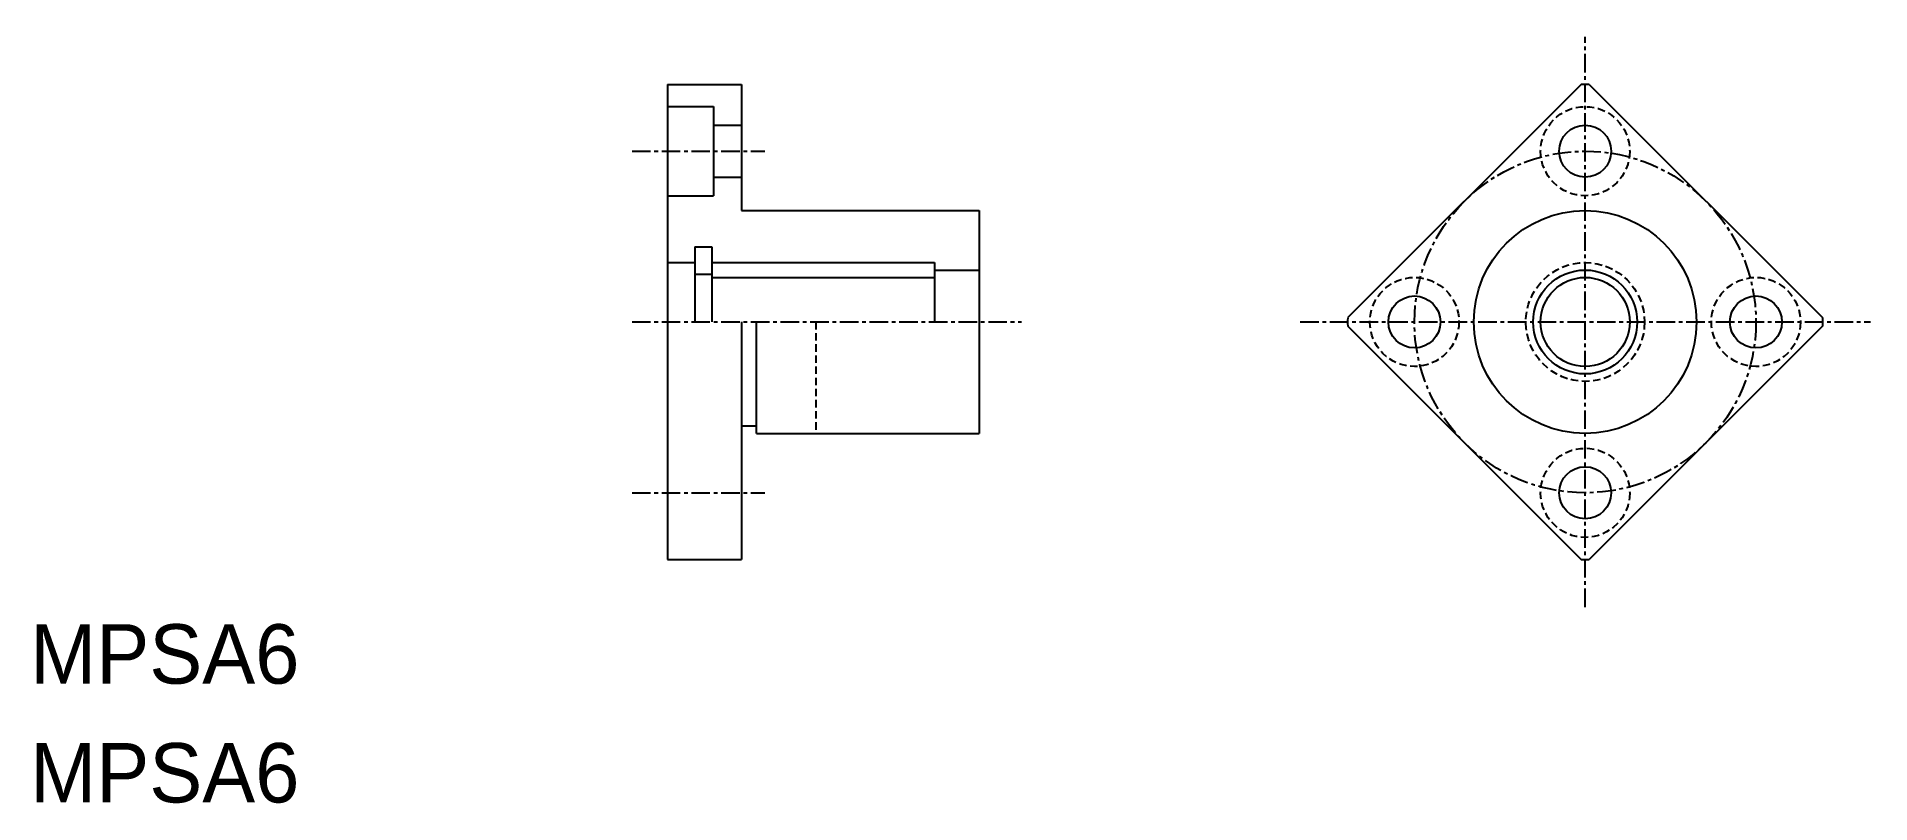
# Model space of a CAD drawing. Extents: x 10 to 134, y 10 to 62.
import ezdxf

# ---------------------------------------------------------------- set-up
doc = ezdxf.new("R2010")
doc.units = 0
doc.linetypes.add('CENTER', pattern=[2, 1.25, -0.25, 0.25, -0.25])
doc.linetypes.add('DASHED', pattern=[0.75, 0.5, -0.25])
doc.layers.get('0').update_dxf_attribs({"linetype": 'CONTINUOUS'})
doc.layers.add('CENTER', color=1, linetype='CENTER')

msp = doc.modelspace()

# ---------------------------------------------------------------- linework, layer by layer
at = {"color": 7, "linetype": 'CONTINUOUS'}
for p, q in [((52.92, 58.35), (52.92, 26.35)), ((52.92, 58.35), (57.92, 58.35)), ((57.92, 58.35), (57.92, 49.85)), ((114.48, 58.35), (98.74, 42.62)), ((115.01, 58.35), (130.74, 42.62)), ((52.92, 56.85), (56.02, 56.85)), ((56.02, 56.85), (56.02, 50.85)), ((56.02, 55.6), (57.92, 55.6)), ((56.02, 52.1), (57.92, 52.1)), ((52.92, 50.85), (56.02, 50.85)), ((57.92, 49.85), (73.92, 49.85)), ((73.92, 49.85), (73.92, 34.85)), ((54.77, 47.4), (54.77, 42.35)), ((54.77, 47.4), (55.92, 47.4)), ((55.92, 47.4), (55.92, 42.35)), ((52.92, 46.35), (54.77, 46.35)), ((55.92, 46.35), (70.92, 46.35)), ((70.92, 46.35), (70.92, 45.35)), ((70.92, 45.85), (73.92, 45.85)), ((54.77, 45.56), (55.92, 45.56)), ((55.92, 45.35), (70.92, 45.35)), ((70.92, 45.35), (70.92, 42.35)), ((57.92, 42.35), (57.92, 26.35)), ((58.92, 34.85), (58.92, 42.35)), ((98.74, 42.09), (114.48, 26.36)), ((130.74, 42.09), (115.01, 26.36)), ((57.92, 35.35), (58.92, 35.35)), ((58.92, 34.85), (73.92, 34.85)), ((52.92, 26.35), (57.92, 26.35))]:
    msp.add_line(p, q, dxfattribs=at)
at = {"color": 3, "linetype": 'DASHED'}
msp.add_line((62.92, 42.35), (62.92, 34.85), dxfattribs=at)
for centre, radius in [((114.74, 53.85), 3), ((114.74, 42.35), 4), ((103.24, 42.35), 3), ((126.24, 42.35), 3), ((114.74, 30.85), 3)]:
    msp.add_circle(centre, radius, dxfattribs=at)
at = {"color": 7, "linetype": 'CONTINUOUS'}
for centre, radius in [((114.74, 53.85), 1.75), ((114.74, 42.35), 7.5), ((114.74, 42.35), 3.5), ((114.74, 42.35), 3), ((103.24, 42.35), 1.75), ((126.24, 42.35), 1.75), ((114.74, 30.85), 1.75)]:
    msp.add_circle(centre, radius, dxfattribs=at)
for start, end in [(89.0486, 90.9514), (179.0486, 180.9514), (359.0486, 0.9514), (269.0486, 270.9514)]:
    msp.add_arc((114.74, 42.35), 16, start, end, dxfattribs=at)
at = {"layer": 'CENTER', "color": 1, "linetype": 'CENTER'}
for p, q in [((114.74, 23.15), (114.74, 61.56)), ((50.54, 53.85), (59.49, 53.85)), ((50.54, 42.35), (76.78, 42.35)), ((95.54, 42.35), (133.95, 42.35)), ((50.54, 30.85), (59.49, 30.85))]:
    msp.add_line(p, q, dxfattribs=at)
msp.add_circle((114.74, 42.35), 11.5, dxfattribs=at)

# ---------------------------------------------------------------- texts
at = {"color": 7, "linetype": 'CONTINUOUS'}
for p in [(10, 18), (10, 10)]:
    msp.add_text('MPSA6', height=4, dxfattribs=at).set_placement(p)

doc.saveas('drawing.dxf')
